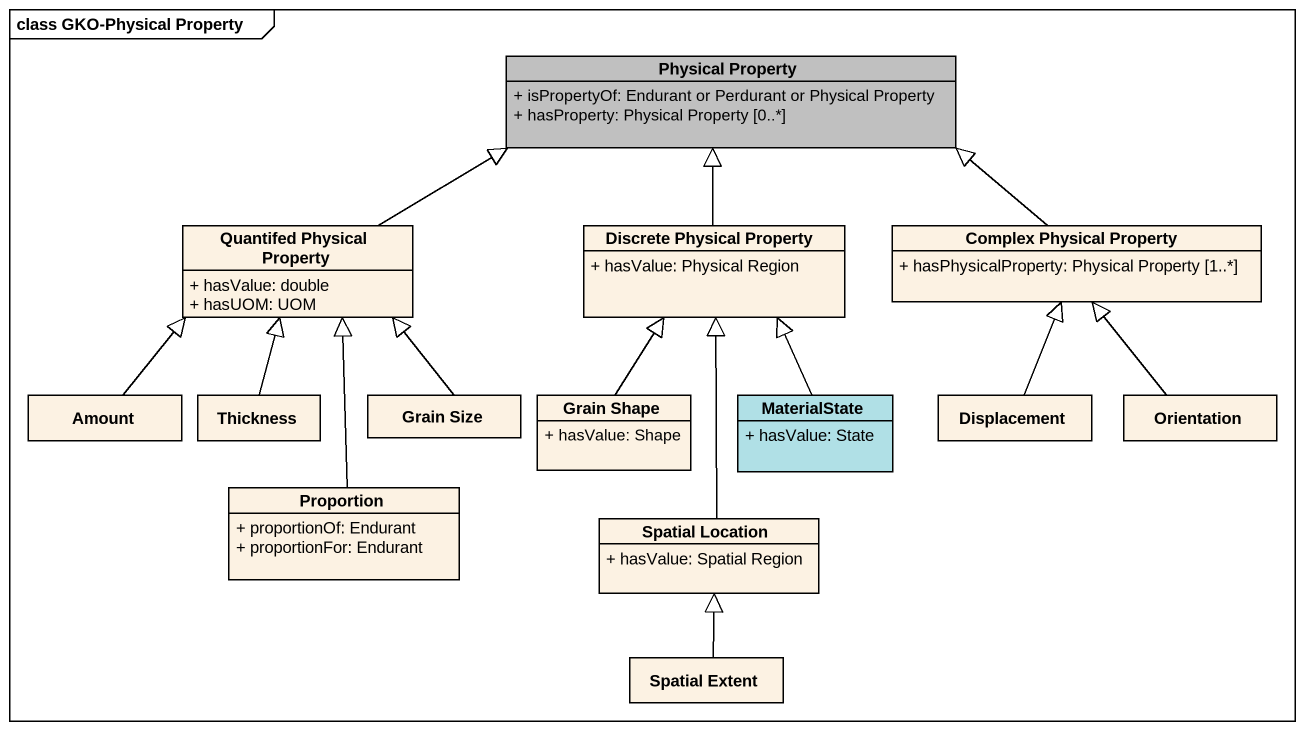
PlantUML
@startuml
mainframe class GKO-Physical Property
hide circle
hide empty members
skinparam classAttributeIconSize 0
class "Physical Property" as Physical_Property #C0C0C0 {
  + isPropertyOf: Endurant or Perdurant or Physical Property
  + hasProperty: Physical Property [0..*]
}
class "Quantifed Physical Property" as Quantifed_Physical_Property {
  + hasValue: double
  + hasUOM: UOM
}
class "Discrete Physical Property" as Discrete_Physical_Property {
  + hasValue: Physical Region
}
class "Complex Physical Property" as Complex_Physical_Property {
  + hasPhysicalProperty: Physical Property [1..*]
}
class Amount
class Thickness
class "Grain Size" as Grain_Size
class "Grain Shape" as Grain_Shape {
  + hasValue: Shape
}
class MaterialState #B0E0E6 {
  + hasValue: State
}
class Displacement
class Orientation
class Proportion {
  + proportionOf: Endurant
  + proportionFor: Endurant
}
class "Spatial Location" as Spatial_Location {
  + hasValue: Spatial Region
}
class "Spatial Extent" as Spatial_Extent
Quantifed_Physical_Property -right-|> Physical_Property
Discrete_Physical_Property -up-|> Physical_Property
Complex_Physical_Property -left-|> Physical_Property
Amount -up-|> Quantifed_Physical_Property
Thickness -up-|> Quantifed_Physical_Property
Grain_Size -up-|> Quantifed_Physical_Property
Grain_Shape -up-|> Discrete_Physical_Property
MaterialState -up-|> Discrete_Physical_Property
Displacement -up-|> Complex_Physical_Property
Orientation -up-|> Complex_Physical_Property
Proportion -up-|> Quantifed_Physical_Property
Spatial_Location -up-|> Discrete_Physical_Property
Spatial_Extent -up-|> Spatial_Location
@enduml
